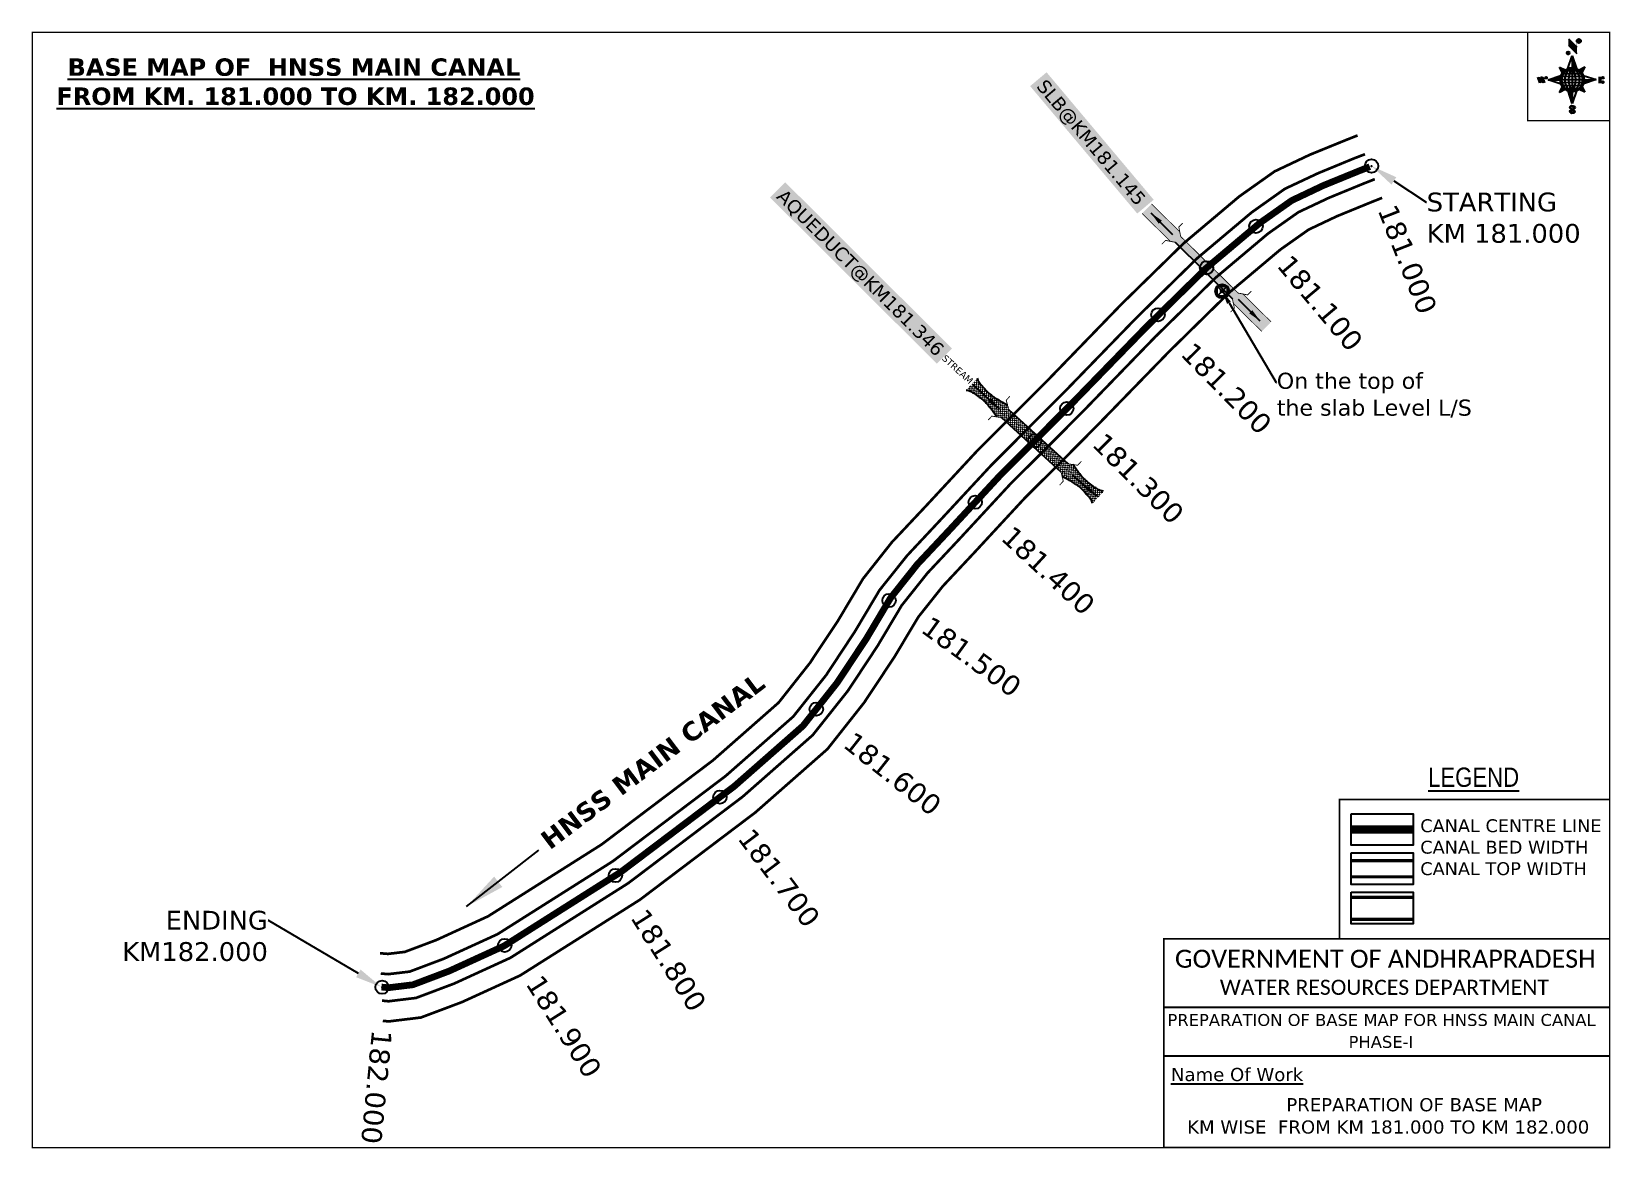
# Model space of a CAD drawing. Header units: inches. Extents: x 747878 to 750654, y 1650665 to 1654952.
# Drawn here: x 749478 to 750654, y 1654120 to 1654952 of the extents above.
import ezdxf
from ezdxf import colors
from ezdxf.entities.mleader import LeaderData, LeaderLine
from ezdxf.enums import TextEntityAlignment as Align
from ezdxf.math import Vec2, Vec3

# ---------------------------------------------------------------- set-up
doc = ezdxf.new("R2010")
doc.units = ezdxf.units.IN
doc.header["$MEASUREMENT"] = 0
doc.header["$PDMODE"] = 32
doc.header["$PDSIZE"] = 10
doc.linetypes.add('ACAD_ISO02W100', pattern=[15, 12, -3])
doc.linetypes.add('HIDDEN2', pattern=[0.1875, 0.125, -0.0625])
for name, color, linetype in [('AQUADUCT', 1, 'Continuous'), ('bord', 1, 'Continuous'), ('CANAL1', 1, 'Continuous'), ('CSMark', 72, 'Continuous'), ('DCBMS', 232, 'Continuous'), ('PAGE', 7, 'Continuous'), ('STRUCTURE', 5, 'Continuous'), ('TEXT', 7, 'Continuous')]:
    doc.layers.add(name, color=color, linetype=linetype)
doc.styles.add('ARIALN', font='ARIALN_1.TTF')
doc.styles.get("Standard").update_dxf_attribs({"font": 'verdana_0.ttf'})
doc.dimstyles.get("Standard").update_dxf_attribs({"dimtxt": 0.18, "dimasz": 0.18, "dimexe": 0.18, "dimexo": 0.0625, "dimgap": 0.09, "dimtad": 0, "dimtih": 1, "dimtoh": 1, "dimdec": 4, "dimzin": 0, "dimdsep": 46, "dimtxsty": 'Standard', "dimcen": 0.09, "dimadec": 0, "dimazin": 0, "dimtfac": 1, "dimtdec": 4, "dimtofl": 0, "dimtmove": 0, "dimatfit": 3, "dimfxl": 0, "dimtolj": 1, "dimtzin": 0, "dimarcsym": 0})
pattern_1 = [(267.297113149, (-8720374.938, 50637915.138), (10.5367255337, -0.497431438), [])]
pattern_2 = [(357.297113149, (-8720374.938, 50637915.138), (0.497431438, 10.5367255337), [])]

# ---------------------------------------------------------------- blocks, each defined once
blk = doc.blocks.new('DCBM')
at = {"layer": 'DCBMS'}
h = blk.add_hatch(color=132, dxfattribs=at)
h.paths.add_polyline_path([(3.7, 3.7, 0.414214), (-3.7, 3.7)])
h.paths.add_polyline_path([(3.7, 3.7), (3.7, -3.7, 0.198912), (5.2, 0, 0.198912)])
h.paths.add_polyline_path([(-3.7, -3.7, 0.414214), (3.7, -3.7)])
h.paths.add_polyline_path([(-3.7, 3.7, 0.198912), (-5.2, 0, 0.198912), (-3.7, -3.7)])
at = {"layer": 'DCBMS', "color": 0}
blk.add_lwpolyline([(-3.7, 3.7), (3.7, 3.7), (3.7, -3.7), (-3.7, -3.7)], close=True, dxfattribs=at)
for points in [[(-3.7, 3.7), (3.7, -3.7)], [(3.7, 3.7), (-3.7, -3.7)]]:
    blk.add_lwpolyline(points, dxfattribs=at)
for radius in [5.21, 1.05]:
    blk.add_circle((0, 0), radius, dxfattribs=at)
blk = doc.blocks.new('*X16')
at = {"color": 0, "linetype": 'Continuous'}
for p, q in [((6321.6, 240.5), (6322.3, 241.2)), ((6321.6, 240.3), (6322.3, 241)), ((6321.6, 240.1), (6322.3, 240.8)), ((6321.6, 239.9), (6322.4, 240.7)), ((6321.6, 239.8), (6322.4, 240.6)), ((6321.6, 239.6), (6322.5, 240.5)), ((6321.6, 239.4), (6322.5, 240.3)), ((6321.6, 239.2), (6322.6, 240.2)), ((6321.7, 239.1), (6322.6, 240.1)), ((6321.8, 240.8), (6322.4, 241.4)), ((6321.8, 239), (6322.7, 240)), ((6321.8, 239), (6322.8, 239.9)), ((6321.9, 238.9), (6322.9, 239.8)), ((6322, 238.8), (6323, 239.7)), ((6322.1, 241.3), (6322.4, 241.6)), ((6322.1, 238.7), (6323.1, 239.6)), ((6322.2, 238.6), (6323.1, 239.6)), ((6322.3, 238.5), (6323.2, 239.5)), ((6322.4, 238.5), (6323.3, 239.4)), ((6322.5, 238.4), (6323.4, 239.3)), ((6322.7, 238.4), (6323.6, 239.3)), ((6322.8, 238.3), (6323.7, 239.2)), ((6322.9, 238.3), (6323.8, 239.1)), ((6323.1, 238.2), (6323.9, 239.1)), ((6323.2, 238.2), (6324, 239)), ((6323.3, 238.2), (6324.2, 239)), ((6323.5, 238.1), (6324.3, 238.9)), ((6323.7, 238.1), (6324.4, 238.9)), ((6323.8, 238.1), (6324.6, 238.8)), ((6324.1, 238.2), (6324.7, 238.8)), ((6324.3, 238.3), (6324.9, 238.8)), ((6324.6, 238.3), (6325.1, 238.8)), ((6324.8, 238.4), (6325.2, 238.8)), ((6325.1, 238.5), (6325.4, 238.8)), ((6325.4, 238.6), (6325.6, 238.8))]:
    blk.add_line(p, q, dxfattribs=at)
blk = doc.blocks.new('*X15')
at = {"color": 0, "linetype": 'Continuous'}
for p, q in [((6324.4, 240.3), (6324.5, 240.4)), ((6324.6, 240.3), (6324.8, 240.5)), ((6324.7, 240.2), (6325, 240.5)), ((6324.8, 240.2), (6325.2, 240.6)), ((6325, 240.1), (6325.5, 240.6)), ((6325.1, 240.1), (6325.6, 240.6)), ((6325.2, 240), (6325.8, 240.6)), ((6325.3, 240), (6326, 240.6)), ((6325.4, 239.9), (6326.1, 240.6)), ((6325.5, 239.8), (6326.2, 240.5)), ((6325.6, 239.8), (6326.3, 240.5)), ((6325.7, 239.7), (6326.5, 240.4)), ((6325.9, 239.6), (6326.6, 240.3)), ((6326, 239.5), (6326.7, 240.3)), ((6326, 239.4), (6326.8, 240.2)), ((6326.1, 239.3), (6327, 240.2)), ((6326.2, 239.3), (6327.1, 240.1)), ((6326.3, 239.2), (6327.1, 240)), ((6326.4, 239.1), (6327.2, 239.9)), ((6326.5, 239), (6327.3, 239.8)), ((6326.5, 238.9), (6327.4, 239.7)), ((6326.6, 238.8), (6327.5, 239.6)), ((6326.7, 238.7), (6327.5, 239.5)), ((6326.8, 238.6), (6327.6, 239.4)), ((6326.8, 238.5), (6327.7, 239.3)), ((6326.8, 236.5), (6327.4, 237)), ((6326.9, 238.3), (6327.8, 239.2)), ((6326.9, 238.2), (6327.9, 239.1)), ((6326.9, 236.8), (6327.6, 237.4)), ((6327, 238.1), (6327.8, 239)), ((6327, 237.9), (6327.8, 238.8)), ((6327, 237.8), (6327.8, 238.6)), ((6327, 237.6), (6327.8, 238.4)), ((6327, 237.4), (6327.8, 238.2)), ((6327, 237.3), (6327.8, 238)), ((6327, 237.1), (6327.8, 237.9))]:
    blk.add_line(p, q, dxfattribs=at)
blk = doc.blocks.new('H')
at = {"layer": 'bord', "extrusion": (0.000427885, 0.004792, 0.999988)}
h = blk.add_hatch(dxfattribs=at)
h.set_pattern_fill('LINE', color=8, scale=84.387686, angle=-2.7029, style=0)
h.set_pattern_definition(pattern_2)
h.paths.add_polyline_path([(-492, 786, -0.090992), (-448, 775), (-486, 912)])
h = blk.add_hatch(dxfattribs=at)
h.set_pattern_fill('LINE', color=8, scale=84.387686, angle=-92.7029, style=0)
h.set_pattern_definition(pattern_1)
h.paths.add_polyline_path([(-625, 665, -0.090992), (-615, 710), (-751, 671)])
h = blk.add_hatch(dxfattribs=at)
h.set_pattern_fill('LINE', color=8, scale=84.387686, angle=-2.7029, style=0)
h.set_pattern_definition(pattern_2)
h.paths.add_polyline_path([(-504, 533, -0.090992), (-549, 543), (-510, 406)])
h = blk.add_hatch(dxfattribs=at)
h.set_pattern_fill('LINE', color=8, scale=84.387686, angle=-92.7029, style=0)
h.set_pattern_definition(pattern_1)
h.paths.add_polyline_path([(-246, 647), (-372, 653, -0.090992), (-382, 609)])
for p, q in [((-519, 1020, -1217), (-435, 927, -1216)), ((-516, 1087, -1217), (-432, 994, -1217)), ((-538, 774, -1216), (-487, 906, -1216)), ((-487, 906, -1216), (-493, 780, -1216)), ((-487, 906, -1216), (-448, 769, -1216)), ((-865, 701, -1215), (-847, 638, -1215)), ((-847, 700, -1215), (-829, 637, -1215)), ((-829, 699, -1215), (-811, 636, -1215)), ((-829, 699, -1215), (-811, 698, -1215)), ((-811, 698, -1215), (-794, 635, -1215)), ((-752, 665, -1215), (-615, 704, -1215)), ((-627, 794, -1216), (-567, 760, -1216)), ((-627, 794, -1216), (-584, 747, -1215)), ((-599, 731, -1215), (-627, 794, -1216)), ((-421, 753, -1216), (-359, 781, -1216)), ((-359, 781, -1216), (-405, 739, -1216)), ((-359, 781, -1216), (-392, 721, -1215)), ((-379, 693, -1215), (-246, 641, -1215)), ((-213, 669, -1215), (-217, 601, -1215)), ((-752, 665, -1215), (-625, 659, -1215)), ((-619, 614, -1215), (-752, 665, -1215)), ((-639, 526, -1214), (-606, 585, -1215)), ((-639, 526, -1214), (-593, 568, -1215)), ((-577, 553, -1215), (-639, 526, -1214)), ((-511, 400, -1214), (-549, 537, -1214)), ((-460, 533, -1215), (-511, 400, -1214)), ((-505, 527, -1214), (-511, 400, -1214)), ((-371, 513, -1214), (-431, 546, -1215)), ((-371, 513, -1214), (-414, 560, -1215)), ((-399, 576, -1215), (-371, 513, -1214)), ((-246, 641, -1215), (-383, 603, -1215)), ((-373, 647, -1215), (-246, 641, -1215)), ((-197, 600, -1215), (-194, 668, -1215))]:
    blk.add_line(p, q, dxfattribs=at)
at = {"layer": 'bord', "color": 8, "linetype": 'ByBlock', "extrusion": (0.000427885, 0.004792, 0.999988)}
for p, q in [((-375, 679, -1215), (-620, 691, -1215)), ((-386, 711, -1215), (-605, 722, -1215)), ((-411, 744, -1216), (-578, 752, -1216)), ((-493, 780, -1216), (-505, 527, -1214)), ((-373, 647, -1215), (-625, 659, -1215)), ((-378, 616, -1215), (-623, 628, -1215)), ((-392, 585, -1215), (-611, 595, -1215)), ((-420, 555, -1215), (-587, 562, -1215))]:
    blk.add_line(p, q, dxfattribs=at)
at = {"layer": 'bord', "extrusion": (0.000427885, 0.004792, 0.999988), "elevation": -1212}
for points, const_width in [([(-522, 960), (-516, 1093)], 1.61), ([(-434, 933), (-428, 1066)], 1.61), ([(-870, 707), (-846, 706)], 0.642), ([(-829, 643), (-821, 678)], 0.642), ([(-793, 641), (-782, 694)], 0.642), ([(-223, 676), (-174, 673)], 0.706), ([(-829, 643), (-855, 644)], 0.642), ([(-811, 642), (-784, 641)], 0.642), ([(-177, 605), (-226, 607)], 0.706), ([(-195, 645), (-185, 644)], 0.706)]:
    blk.add_lwpolyline(points, dxfattribs=dict(at, const_width=const_width))
for points, const_width in [([(-414, 1073, 1), (-398, 1058, 1)], 22.3), ([(-530, 950, 1), (-520, 939, 1)], 14.8), ([(-776, 697, 1), (-769, 690, 1)], 8.9), ([(-180, 618, 1), (-173, 611, 1)], 9.79), ([(-178, 667, 1), (-171, 660, 1)], 9.79), ([(-490, 362, 1), (-498, 369, 1)], 11.1), ([(-525, 322, 1), (-533, 329, 1)], 11.1)]:
    blk.add_lwpolyline(points, format="xyb", close=True, dxfattribs=dict(at, const_width=const_width))
for points in [[(-537, 317), (-531, 310), (-520, 307), (-505, 307), (-494, 310), (-486, 318), (-487, 326), (-491, 333), (-494, 336), (-503, 341), (-522, 347), (-530, 352), (-534, 355), (-537, 363), (-537, 373), (-530, 381), (-520, 384), (-504, 384), (-493, 380), (-487, 373)], [(-522, 348), (-526, 354), (-528, 361), (-528, 371), (-526, 375), (-521, 381), (-515, 384)], [(-505, 307), (-499, 312), (-497, 319), (-497, 327), (-501, 335), (-509, 343)]]:
    blk.add_lwpolyline(points, dxfattribs=at)
at = {"layer": 'bord', "extrusion": (0.000427885, 0.004792, 0.999988)}
for centre, radius in [((-406, 1065, -1212), 22.3), ((-525, 944, -1212), 14.8), ((-773, 694, -1212), 8.9), ((-498, 659, -1212), 127), ((-177, 615, -1212), 9.79), ((-174, 663, -1212), 9.79), ((-494, 365, -1212), 11.1), ((-529, 325, -1212), 11.1)]:
    blk.add_circle(centre, radius, dxfattribs=at)
at = {"layer": 'bord', "color": 8, "linetype": 'ByBlock', "extrusion": (0.000427885, 0.004792, 0.999988)}
for centre, radius, start, end in [((-482, 658, -1212), 128, 94.9254, 259.6691), ((-437, 656, -1212), 141, 113.2864, 241.308), ((-316, 651, -1212), 222, 142.5892, 212.0053), ((-560, 662, -1212), 141, 293.2864, 61.308), ((-681, 668, -1212), 222, 322.5892, 32.0053), ((-515, 660, -1212), 128, 274.9254, 79.6691)]:
    blk.add_arc(centre, radius, start, end, dxfattribs=at)
at = {"layer": 'bord', "extrusion": (0.000427885, 0.004792, 0.999988)}
for points in [[(-516, 1093, -1212), (-431, 1000, -1212), (-519, 1026, -1212), (-434, 933, -1212)], [(-864, 707, -1212), (-846, 706, -1212), (-846, 644, -1212), (-829, 643, -1212)], [(-829, 705, -1212), (-811, 704, -1212), (-811, 642, -1212), (-793, 641, -1212)], [(-193, 674, -1212), (-197, 606, -1212), (-213, 675, -1212), (-216, 607, -1212)]]:
    blk.add_solid(points, dxfattribs=at)
at = {"layer": 'bord', "extrusion": (0.000427885, 0.004792, 0.999988), "xscale": 7.977342409717546, "yscale": 7.977342408231451, "zscale": 7.977342408476333, "rotation": 138.0840426661453}
for name, p in [('*X15', (38301, -31929, -1212)), ('*X16', (38314, -31951, -1212))]:
    blk.add_blockref(name, p, dxfattribs=at)
blk = doc.blocks.new('SLB')
at = {"layer": 'STRUCTURE'}
h = blk.add_hatch(dxfattribs=at)
h.set_pattern_fill('DOTS', color=6, scale=20, angle=320.3722, style=0)
h.set_pattern_definition([(320.372247934, (-159.4327, -72.9564), (1.2786241598, 0.5641323054), [0, -1.25])])
h.paths.add_polyline_path([(769699.5, 1706871.1), (769699.5, 1706861.1), (769729.1, 1706861.1), (769732.1, 1706863.1), (769792.1, 1706863.1), (769795.1, 1706861.1), (769824.7, 1706861.1), (769824.7, 1706871.1), (769795.1, 1706871.1), (769792.1, 1706869.1), (769732.1, 1706869.1), (769729.1, 1706871.1)])
at = {"layer": 'STRUCTURE', "color": 6, "linetype": 'ACAD_ISO02W100', "ltscale": 0.5, "const_width": 0.5}
for points in [[(769699.5, 1706871.1), (769729.1, 1706871.1)], [(769795.1, 1706871.1), (769824.7, 1706871.1)], [(769699.5, 1706861.1), (769729.1, 1706861.1)], [(769795.1, 1706861.1), (769824.7, 1706861.1)]]:
    blk.add_lwpolyline(points, dxfattribs=at)
at = {"layer": 'STRUCTURE', "color": 6, "const_width": 0.628}
for points in [[(769726.1, 1706877.1), (769726.1, 1706873.1), (769732.1, 1706869.1), (769792.1, 1706869.1), (769798.1, 1706873.1), (769798.1, 1706877.1)], [(769726.1, 1706855.1), (769726.1, 1706859.1), (769732.1, 1706863.1), (769792.1, 1706863.1), (769798.1, 1706859.1), (769798.1, 1706855.1)]]:
    blk.add_lwpolyline(points, dxfattribs=at)
at = {"layer": 'STRUCTURE', "color": 6}
blk.add_lwpolyline([(769732.1, 1706863.1), (769792.1, 1706863.1)], dxfattribs=at)
blk.add_lwpolyline([(769732.1, 1706863.1), (769792.1, 1706863.1)], dxfattribs=at)
at = {"layer": 'STRUCTURE', "color": 0}
blk.add_circle((769762.1, 1706866.1), 1.24, dxfattribs=at)
for points in [[(769703.8, 1706866), (769726.7, 1706866)], [(769818.6, 1706865.8), (769795.7, 1706865.8)]]:
    blk.add_leader(points, dimstyle='Standard', override={"dimasz": 10, "dimgap": 0.09, "dimtad": 0}, dxfattribs=at)
blk = doc.blocks.new('AQ')
at = {"layer": 'STRUCTURE'}
h = blk.add_hatch(dxfattribs=at)
h.set_pattern_fill('DASH', color=256, scale=8, style=0)
edge = h.paths.add_edge_path()
edge.add_spline(control_points=[(769825.7, 1706669.3), (769825.3, 1706669), (769823.8, 1706668), (769820.9, 1706667.4), (769817, 1706666.8), (769811.4, 1706666), (769804, 1706666.8), (769798.4, 1706668.1), (769795.6, 1706668.7)], knot_values=[0, 0, 0, 0, 1.613557, 5.24513, 8.624976, 13.470124, 22.190216, 30.746377, 30.746377, 30.746377, 30.746377], degree=3, periodic=0)
edge.add_line((769795.6, 1706668.7), (769792.6, 1706666.7))
edge.add_line((769792.6, 1706666.7), (769732.6, 1706666.7))
edge.add_line((769732.6, 1706666.7), (769729.6, 1706668.7))
edge.add_spline(control_points=[(769729.6, 1706668.7), (769726.9, 1706668), (769721.3, 1706666.6), (769713.9, 1706665.6), (769708.3, 1706666.2), (769704.4, 1706666.7), (769701.5, 1706667.2), (769700, 1706668.1), (769699.5, 1706668.4)], knot_values=[0, 0, 0, 0, 8.556161, 17.276253, 22.121402, 25.501247, 29.13282, 30.746377, 30.746377, 30.746377, 30.746377], degree=3, periodic=0)
edge.add_line((769699.5, 1706668.4), (769699.5, 1706656.2))
edge.add_spline(control_points=[(769699.5, 1706656.2), (769700, 1706656.5), (769701.4, 1706657.5), (769704.3, 1706658.1), (769708.2, 1706658.6), (769713.8, 1706659.5), (769721.2, 1706658.6), (769726.8, 1706657.4), (769729.6, 1706656.7)], knot_values=[0, 0, 0, 0, 1.613557, 5.24513, 8.624976, 13.470124, 22.190216, 30.746377, 30.746377, 30.746377, 30.746377], degree=3, periodic=0)
edge.add_line((769729.6, 1706656.7), (769732.6, 1706658.7))
edge.add_line((769732.6, 1706658.7), (769792.6, 1706658.7))
edge.add_line((769792.6, 1706658.7), (769795.6, 1706656.7))
edge.add_spline(control_points=[(769795.6, 1706656.7), (769798.4, 1706657.4), (769803.9, 1706658.9), (769811.3, 1706659.9), (769817, 1706659.3), (769820.9, 1706658.8), (769823.8, 1706658.3), (769825.2, 1706657.4), (769825.7, 1706657.1)], knot_values=[0, 0, 0, 0, 8.556161, 17.276253, 22.121402, 25.501247, 29.13282, 30.746377, 30.746377, 30.746377, 30.746377], degree=3, periodic=0)
edge.add_line((769825.7, 1706657.1), (769825.7, 1706669.3))
at = {"layer": 'STRUCTURE', "const_width": 0.628}
for points in [[(769726.6, 1706674.7), (769726.6, 1706670.7), (769732.6, 1706666.7), (769792.6, 1706666.7), (769798.6, 1706670.7), (769798.6, 1706674.7)], [(769726.6, 1706650.7), (769726.6, 1706654.7), (769732.6, 1706658.7), (769792.6, 1706658.7), (769798.6, 1706654.7), (769798.6, 1706650.7)]]:
    blk.add_lwpolyline(points, dxfattribs=at)
at = {"layer": 'STRUCTURE', "color": 3}
for points in [[(769732.6, 1706666.7), (769792.6, 1706666.7)], [(769732.6, 1706658.7), (769792.6, 1706658.7)], [(769732.6, 1706658.7), (769792.6, 1706658.7)]]:
    blk.add_lwpolyline(points, dxfattribs=at)
at = {"layer": 'STRUCTURE'}
for points in [[(769699.5, 1706668.4), (769700.9, 1706667.6), (769704.4, 1706666.7), (769707.8, 1706666.3), (769712.6, 1706665.9), (769721.3, 1706666.8), (769729.6, 1706668.7)], [(769825.7, 1706669.3), (769824.3, 1706668.4), (769820.8, 1706667.4), (769817.5, 1706666.9), (769812.7, 1706666.4), (769804, 1706667), (769795.6, 1706668.7)], [(769699.5, 1706656.2), (769700.9, 1706657.1), (769704.4, 1706658.1), (769707.7, 1706658.6), (769712.5, 1706659.1), (769721.2, 1706658.5), (769729.6, 1706656.7)], [(769825.7, 1706657.1), (769824.3, 1706657.9), (769820.8, 1706658.8), (769817.4, 1706659.2), (769812.6, 1706659.6), (769803.9, 1706658.7), (769795.6, 1706656.7)]]:
    blk.add_spline(points, degree=3, dxfattribs=at)
at = {"layer": 'STRUCTURE', "color": 0}
blk.add_text('STREAM', height=5, dxfattribs=at).set_placement((769684.3, 1706663.3), align=Align.MIDDLE_CENTER)
for points in [[(769727.4, 1706662.5), (769700.8, 1706662.4)], [(769824.6, 1706663.2), (769800.8, 1706662.8)]]:
    blk.add_leader(points, dimstyle='Standard', override={"dimasz": 10, "dimgap": 0.09, "dimtad": 0}, dxfattribs=at)

msp = doc.modelspace()

# ---------------------------------------------------------------- linework, layer by layer
at = {"color": 3}
for p in [(750476.3, 1654852.3), (750390.2, 1654807.4), (750317.2, 1654741.5), (750249.2, 1654671.6), (750181, 1654601.8), (750116.8, 1654528.6), (750062.6, 1654447.7), (749990.8, 1654382.1), (749912.9, 1654323.7), (749830.4, 1654271.6), (749739.1, 1654240.5)]:
    msp.add_point(p, dxfattribs=at)
at = {"layer": 'CANAL1', "color": 200, "const_width": 2}
for points in [[(750465.9, 1654875.1), (750457.8, 1654871.9), (750430.3, 1654860.7), (750404.1, 1654848.3), (750377.7, 1654829.6), (750336.3, 1654794.7), (750290.2, 1654749.6), (750236.4, 1654694.1), (750210.3, 1654668), (750181.9, 1654639.5), (750144.1, 1654598.8), (750118.9, 1654572), (750097.4, 1654544.8), (750078.6, 1654513.3), (750057.8, 1654482), (750034.5, 1654452.5), (749985.6, 1654409.5), (749902.6, 1654346.8), (749818, 1654293.3), (749779.4, 1654275.6), (749756, 1654266.8), (749743.4, 1654265.3), (749737.5, 1654265.8)], [(750484.2, 1654828.6), (750476.4, 1654825.5), (750450.5, 1654814.9), (750429.4, 1654804.9), (750408.3, 1654790), (750369.9, 1654757.7), (750325.7, 1654714.3), (750272, 1654659.1), (750245.7, 1654632.6), (750217.9, 1654604.9), (750180.7, 1654564.7), (750156.8, 1654539.2), (750138.6, 1654516.3), (750120.9, 1654486.7), (750098.3, 1654452.6), (750070.9, 1654417.9), (750017.2, 1654370.7), (749931.1, 1654305.6), (749841.9, 1654249.2), (749798.6, 1654229.4), (749768, 1654217.9), (749744, 1654215), (749739.6, 1654215.4)]]:
    msp.add_lwpolyline(points, dxfattribs=at)
at = {"layer": 'CANAL1', "color": 5, "const_width": 2}
for points in [[(750471.4, 1654861.1), (750463.3, 1654858), (750436.4, 1654846.9), (750411.7, 1654835.3), (750386.9, 1654817.7), (750346.4, 1654783.6), (750300.9, 1654739), (750247.1, 1654683.6), (750220.9, 1654657.4), (750192.7, 1654629.1), (750155.1, 1654588.6), (750130.3, 1654562.1), (750109.7, 1654536.3), (750091.3, 1654505.4), (750070, 1654473.1), (750045.4, 1654442.1), (749995.1, 1654397.9), (749911.1, 1654334.4), (749825.1, 1654280), (749785.1, 1654261.7), (749759.6, 1654252.1), (749743.6, 1654250.2), (749738.1, 1654250.7)], [(749739, 1654230.5), (749743.8, 1654230), (749764.4, 1654232.5), (749792.8, 1654243.2), (749834.7, 1654262.4), (749922.5, 1654318), (750007.7, 1654382.4), (750059.9, 1654428.3), (750086.2, 1654461.4), (750108.2, 1654494.7), (750126.2, 1654524.9), (750145.4, 1654549), (750169.7, 1654574.9), (750207.1, 1654615.3), (750235.1, 1654643.2), (750261.4, 1654669.6), (750315, 1654724.9), (750359.8, 1654768.8), (750399.1, 1654801.9), (750421.8, 1654817.9), (750444.5, 1654828.6), (750470.8, 1654839.4), (750478.7, 1654842.5)]]:
    msp.add_lwpolyline(points, dxfattribs=at)
at = {"layer": 'CANAL1', "color": 1, "linetype": 'HIDDEN2', "ltscale": 100, "const_width": 5}
msp.add_lwpolyline([(750475, 1654851.8), (750467.1, 1654848.7), (750440.4, 1654837.8), (750416.8, 1654826.6), (750393, 1654809.8), (750353.1, 1654776.2), (750308, 1654731.9), (750254.2, 1654676.6), (750228, 1654650.3), (750199.9, 1654622.2), (750162.4, 1654581.7), (750137.9, 1654555.6), (750118, 1654530.6), (750099.8, 1654500), (750078.1, 1654467.3), (750052.7, 1654435.2), (750001.4, 1654390.1), (749916.8, 1654326.2), (749829.9, 1654271.2), (749789, 1654252.5), (749762, 1654242.3), (749743.7, 1654240.1), (749738.6, 1654240.6)], dxfattribs=at)
at = {"layer": 'CANAL1', "color": 1, "linetype": 'HIDDEN2', "ltscale": 100, "const_width": 6, "elevation": -0.4}
msp.add_lwpolyline([(750507.2, 1654358), (750461.2, 1654358)], dxfattribs=at)
at = {"layer": 'CANAL1', "color": 5, "const_width": 2.4, "elevation": -0.4}
for points in [[(750507.2, 1654334.7), (750461.2, 1654334.7)], [(750507.2, 1654322.7), (750461.2, 1654322.7)]]:
    msp.add_lwpolyline(points, dxfattribs=at)
at = {"layer": 'CANAL1', "color": 200, "const_width": 2.4, "elevation": -0.4}
for points in [[(750507.2, 1654307.5), (750461.2, 1654307.5)], [(750507.2, 1654291), (750461.2, 1654291)]]:
    msp.add_lwpolyline(points, dxfattribs=at)
at = {"layer": 'DCBMS', "color": 132, "true_color": 0x00d1bf}
msp.add_point((750365, 1654759, 471.6), dxfattribs=at)
at = {"layer": 'PAGE', "const_width": 1}
msp.add_lwpolyline([(749478.4, 1654121), (750653.7, 1654121), (750653.7, 1654952), (749478.4, 1654952), (749478.4, 1654121)], dxfattribs=at)
at = {"layer": 'PAGE'}
for points, const_width in [([(750653.7, 1654952), (750592.6, 1654952), (750592.6, 1654886.2), (750653.7, 1654886.2)], 1), ([(750653.7, 1654276.6), (750452.4, 1654276.6), (750452.4, 1654380.4), (750653.7, 1654380.4)], 1.2), ([(750321.5, 1654276.6), (750653.7, 1654276.6), (750653.7, 1654121), (750321.5, 1654121)], 1.2)]:
    msp.add_lwpolyline(points, close=True, dxfattribs=dict(at, const_width=const_width))
at = {"layer": 'PAGE', "elevation": -0.4}
for points in [[(750461.2, 1654369.7), (750507.2, 1654369.7), (750507.2, 1654346.2), (750461.2, 1654346.2)], [(750461.2, 1654340.5), (750507.2, 1654340.5), (750507.2, 1654317), (750461.2, 1654317)], [(750461.2, 1654311.2), (750507.2, 1654311.2), (750507.2, 1654287.7), (750461.2, 1654287.7)]]:
    msp.add_lwpolyline(points, close=True, dxfattribs=at)
at = {"layer": 'PAGE'}
for points in [[(750321.5, 1654225.6), (750653.7, 1654225.6)], [(750321.5, 1654189.3), (750653.7, 1654189.3)]]:
    msp.add_lwpolyline(points, dxfattribs=at)
at = {"layer": 'STRUCTURE', "color": 0}
for p in [(750353.4, 1654776.5), (750225.4, 1654647.6)]:
    msp.add_point(p, dxfattribs=at)

# ---------------------------------------------------------------- block references
at = {"layer": 'AQUADUCT', "color": 1, "xscale": 0.0703495379661093, "yscale": 0.07034953800030053, "zscale": 0.07034953795990817, "rotation": 3.078330607406165}
msp.add_blockref('H', (750663.3, 1654872.6, 85.4), dxfattribs=at)
at = {"layer": 'DCBMS', "color": 132, "true_color": 0x00d1bf}
msp.add_blockref('DCBM', (750365, 1654759, 471.6), dxfattribs=at)
at = {"layer": 'STRUCTURE', "color": 0}
for name, p, rotation in [('SLB', (-996216.6, 979929.3), 315.4001632221141), ('AQ', (-967762.7, 910504.5), 317.6967389846539)]:
    msp.add_blockref(name, p, dxfattribs=dict(at, rotation=rotation))

# ---------------------------------------------------------------- texts
at = {"layer": 'CANAL1', "insert": (749854.9, 1654353), "char_height": 14, "width": 205.129, "attachment_point": 1, "rotation": 37.0749}
msp.add_mtext('\\pi0.96322;{\\fVerdana|b1|i0|c0|p34;HNSS MAIN CANAL}', dxfattribs=at)
at = {"layer": 'CSMark', "color": 1}
for s, rotation, p in [('181.000', 291.4518, (750487.6, 1654822.4)), ('181.100', 310.0485, (750410.7, 1654782.8)), ('181.200', 314.4692, (750338.5, 1654717)), ('181.300', 315.096, (750272.5, 1654649.6)), ('181.400', 317.1959, (750204.3, 1654579.9)), ('181.500', 323.9961, (750143.9, 1654511.8)), ('181.600', 321.6078, (750086.2, 1654426)), ('181.700', 307.0931, (750009.3, 1654355.9)), ('181.800', 302.3036, (749929.9, 1654296.6)), ('181.900', 302.3036, (749851.9, 1654247.2)), ('182.000', 264.4456, (749739.1, 1654208.4))]:
    msp.add_text(s, height=15, rotation=rotation, dxfattribs=at).set_placement(p, align=Align.MIDDLE_LEFT)
at = {"layer": 'PAGE', "extrusion": (0.000201441, 0.004807, 0.999988), "style": 'ARIALN'}
msp.add_text('%%ULEGEND', height=14.4, rotation=359.9999, dxfattribs=at).set_placement((750552.3, 1654377.1, 8103.6), align=Align.MIDDLE)
at = {"layer": 'PAGE', "extrusion": (0.000201441, 0.004807, 0.999988)}
for s, height, p in [('PREPARATION OF BASE MAP FOR HNSS MAIN CANAL', 8.878, (750324.2, 1654191.8, 8102.7)), ('%%UName Of Work', 9.822, (750326.8, 1654150.7, 8101.3))]:
    msp.add_text(s, height=height, rotation=359.9999, dxfattribs=at).set_placement(p)
for s, height, p in [('PHASE-I', 8.88, (750483.3, 1654179.9, 8102.6)), ('PREPARATION OF BASE MAP', 9.822, (750508, 1654133.1, 8101.4)), ('KM WISE  FROM KM 181.000 TO KM 182.000', 9.822, (750488.7, 1654116.5, 8101.4))]:
    msp.add_text(s, height=height, rotation=359.9999, dxfattribs=at).set_placement(p, align=Align.MIDDLE_CENTER)
at = {"layer": 'PAGE', "extrusion": (0.000201441, 0.004807, 0.999988), "attachment_point": 1, "text_direction": (1, -1e-06, -0.000201)}
for s, insert, char_height, width in [('CANAL CENTRE LINE CANAL BED WIDTH {\\H2.3741x; }CANAL TOP WIDTH{\\H1.9188x; }', (750512.6, 1654365.6, -0.4), 9.6, 168.926), ('\\pi3.5885;{\\fCalibri|b0|i0|c0|p34;\\H1.3333x;GOVERNMENT OF ANDHRAPRADESH\\P\\pi37.073;\\H0.83998x;WATER RESOURCES DEPARTMENT}', (750326.2, 1654268.4, -1.3), 10.059, 321.276)]:
    msp.add_mtext(s, dxfattribs=dict(at, insert=insert, char_height=char_height, width=width))
at = {"layer": 'STRUCTURE', "color": 5, "char_height": 10, "attachment_point": 1, "bg_fill": 1, "box_fill_scale": 1.3, "bg_fill_color": 7, "bg_fill_true_color": 16777215, "bg_fill_transparency": 4390977}
for s, insert, width, rotation in [('SLB@KM181.145', (750233.8, 1654917.9), 118.025, 310.0485), ('AQUEDUCT@KM181.346', (750039.4, 1654836), 169.435, 315.096)]:
    msp.add_mtext(s, dxfattribs=dict(at, insert=insert, width=width, rotation=rotation))
at = {"layer": 'TEXT', "color": 1, "insert": (749483, 1654932.5), "char_height": 13, "width": 379.826, "attachment_point": 1}
msp.add_mtext('\\pi21.755;{\\fVerdana|b1|i0|c0|p34;\\LBASE MAP OF  HNSS MAIN CANAL \\P\\pi13.452;FROM KM. 181.000 TO KM. 182.000}', dxfattribs=at)

# ---------------------------------------------------------------- leaders
at = {"layer": 'CANAL1'}
msp.add_leader([(749802, 1654300.5), (749855.8, 1654342.7)], dimstyle='Standard', override={"dimasz": 30, "dimgap": 0.09, "dimtad": 0}, dxfattribs=at)
at = {"layer": 'DCBMS', "color": 5}
ml = msp.add_multileader_mtext('Standard', dxfattribs=at)
ml.set_content('STARTING\\PKM 181.000', color=5)
ml.set_leader_properties()
ml.build(insert=Vec2(0, 0))
ml.multileader.update_dxf_attribs({"dogleg_length": 0.36, "arrow_head_size": 20})
ctx = ml.context
ctx.base_point, ctx.char_height, ctx.arrow_head_size, ctx.landing_gap_size, ctx.plane_origin = Vec3(750517.3, 1654825.3), 14, 20, 0.09, Vec3(750661.1, 1654828.7)
notes = []
notes.append((ctx, [(1, (1, 1, 0), (750516.9, 1654825.3), (1, 0), 0.36, [(0, [(750476.3, 1654852.3)], 0, [])])]))
ctx.mtext.insert, ctx.mtext.flow_direction = Vec3(750517.4, 1654832.5), 5
at = {"layer": 'DCBMS', "color": 132, "true_color": 0x00d1bf}
ml = msp.add_multileader_mtext('Standard', dxfattribs=at)
ml.set_content('On the top of \\Pthe slab Level L/S', color=(0, 209, 191))
ml.set_leader_properties()
ml.build(insert=Vec2(0, 0))
ml.multileader.update_dxf_attribs({"dogleg_length": 0.36, "arrow_head_size": 10})
ctx = ml.context
ctx.base_point, ctx.char_height, ctx.arrow_head_size, ctx.landing_gap_size, ctx.plane_origin = Vec3(750405.6, 1654691, 471.6), 12, 10, 0.09, Vec3(750365, 1654759, 471.6)
notes.append((ctx, [(0, (1, 1, 0), (750405.2, 1654691, 471.6), (1, 0), 0.36, [(0, [(750365, 1654759, 471.6)], 0, [])])]))
ctx.mtext.insert, ctx.mtext.flow_direction = Vec3(750405.7, 1654698.3, 471.6), 5
at = {"layer": 'DCBMS', "color": 5}
ml = msp.add_multileader_mtext('Standard', dxfattribs=at)
ml.set_content('ENDING \\PKM182.000', color=5)
ml.set_leader_properties()
ml.build(insert=Vec2(0, 0))
ml.multileader.update_dxf_attribs({"dogleg_length": 0.36, "arrow_head_size": 20})
ctx = ml.context
ctx.base_point, ctx.char_height, ctx.arrow_head_size, ctx.landing_gap_size, ctx.plane_origin = Vec3(749547.1, 1654290.2), 14, 20, 0.09, Vec3(749690.5, 1654211.9)
ctx.text_align_type = 2
notes.append((ctx, [(0, (1, 1, 0), (749654.5, 1654290.2), (-1, 0), 0.36, [(0, [(749738.6, 1654240.6)], 0, [])])]))
ctx.mtext.insert, ctx.mtext.width, ctx.mtext.alignment, ctx.mtext.flow_direction = Vec3(749654, 1654297.4), 108.896, 3, 5
for ctx, leaders in notes:
    for number, flags, end, landing, length, lines in leaders:
        leader = LeaderData()
        leader.index, (leader.has_last_leader_line, leader.has_dogleg_vector, leader.attachment_direction) = number, flags
        leader.last_leader_point, leader.dogleg_vector, leader.dogleg_length = Vec3(end), Vec3(landing), length
        for number, points, colour, breaks in lines:
            line = LeaderLine()
            line.index, line.vertices, line.color, line.breaks = number, Vec3.list(points), colors.encode_raw_color(colour), breaks
            leader.lines.append(line)
        ctx.leaders.append(leader)

doc.saveas('drawing.dxf')
